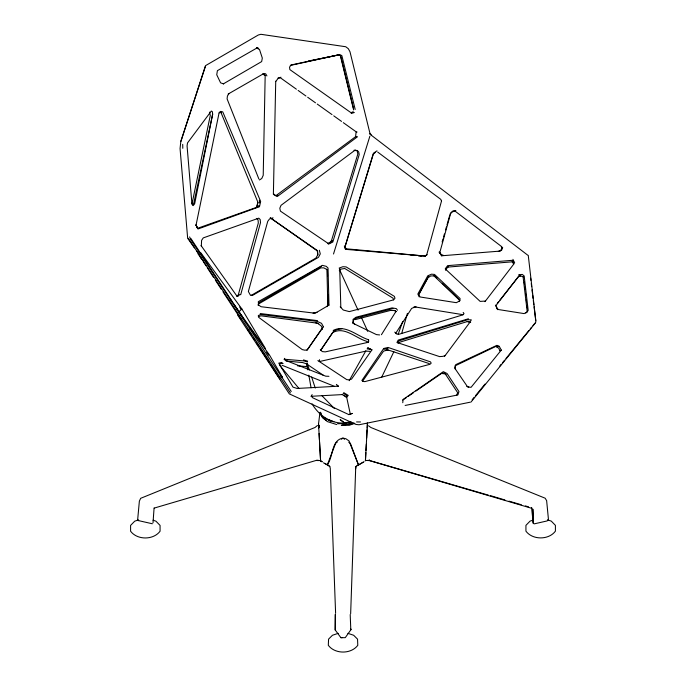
<?xml version="1.0" encoding="UTF-8"?>
<svg xmlns="http://www.w3.org/2000/svg" width="686" height="686" viewBox="0 0 686 686"><rect width="100%" height="100%" fill="white"/><g stroke="black" fill="none" stroke-linecap="round" stroke-linejoin="round"><path stroke-width="1.03" d="M335.274 614.159L335.205 629.98L340.891 637.68L345.272 637.663L350.906 629.731L350.795 629.096L350.906 629.731M335.205 629.98L335.377 614.75M459.371 301.574L459.397 299.962L433.663 275.635M379.624 334.94L376.434 334.605L352.998 323.278L353.058 319.359L356.051 317.215L392.083 307.868L396.371 308.64L397.468 310.218M275.729 81.205L273.38 194.387L277.238 196.556L357.578 136.703M446.157 269.667L446.192 268.157L448.412 266.571M533.442 523.358L532.842 509.123L533.219 523.452L534.377 523.83L547.076 520.948L548.491 519.877L546.639 500.669L545.156 498.208L370.86 427.489L368.528 425.774M350.649 613.773L355.7 467.818L355.502 468.727L356.514 466.06M365.861 452.58L365.415 460.898L367.113 429.865M365.972 450.496L366.315 444.262M366.65 438.028L367.37 422.902M367.233 427.953L367.482 424.111M153.012 522.852L154.084 508M402.776 402.708L402.965 400.478M276.021 195.596L355.571 136.711L356.085 132.218L357.08 132.012M319.427 439.812L318.518 423.914L319.976 412.466L322.034 416.985L327.402 421.607L336.689 424.548M533.236 522.998L531.564 507.726L532.019 508.395L369.445 460.589L366.384 460.469L369.197 460.435L369.291 459.757M319.23 361.325L319.487 359.678M352.998 323.278L353.642 319.933L356.403 318.047L392.958 308.597M257.25 205.894L257.945 202.361L221.012 112.564M212.66 114.125L194.653 203.819L193.169 205.62L191.917 203.776L187.064 145.946L187.518 142.937L211.314 111.029L212.36 111.698L212.66 114.125L193.752 203.468L192.552 204.908M191.96 204.068L210.31 115.334L209.462 112.11M320.311 349.388L322.197 351.575L325.25 351.884L368.022 342.357L368.596 339.759C357.457 336.423 345.375 324.006 333.19 330.438M258.185 305.553L258.665 303.641M240.692 294.783L260.509 222.616L260.174 219.529L258.793 218.148L203.245 237.905L201.59 240.4L201.332 246.051L201.092 245.597L236.807 295.915L238.214 296.155L239.886 294.328M441.484 201.135L426.743 254.72L424.883 256.487M401.67 333.525L407.407 313.373M442.127 241.995L442.985 238.977M443.559 236.962L444.425 233.943M445.566 229.921L446.432 226.903M446.998 224.888L449.87 214.829M344.715 247.809L373.235 154.384M333.507 254.009L369.857 136.24M256.367 207.258L257.945 202.361M445.523 270.241L446.003 268.775L448.361 267.043L512.065 261.846L513.874 263.964L484.985 301.651M180.778 141.513L205.38 66.551M455.504 365.758L455.29 369.094M398.163 334.348L402.691 321.425M456.722 395.247L457.639 392.649L445.265 373.904L441.518 373.45L415.93 391.037M282.555 377.48L280.66 375.088L281.269 376.665L282.555 377.48L269.478 354.996L249.884 327.848L250.004 329.203M381.716 377.163L393.858 351.678M326.956 306.693L327.822 304.918L326.913 269.264M418.589 295.117L427.961 277.804L430.688 275.969L434.675 275.841L436.956 278.07M428.759 275.995L418.494 294.688L420.192 296.995L456.344 302.689L459.843 300.802L460.083 298.539L434.512 274.434L431.537 274.168L427.764 275.815L417.851 294.02L419.197 296.901M349.174 380.704L365.844 350.812M470.493 321.288L471.308 319.848L467.552 319.779L398.626 340.951L397.571 342.365L398.172 343.214M284.741 358.341L284.098 359.404L285.676 360.433L325.704 376.177L328.946 376.314M500.48 251.016L502.684 247.406L501.912 248.281L501.363 246.506M381.425 334.725L395.985 311.401L395.102 310.561L390.377 310.449L355.348 319.582M312.147 394.622L311.264 396.028L312.627 397.743L348.857 414.61L352.252 413.426L348.857 414.61M395.651 333.413L411.626 308.426L415.039 306.934L463.016 314.694M228.935 93.69L227.426 95.997L227.092 98.887L258.871 179.003M320.808 350.229L333.645 331.192L336.895 329.623L341.791 328.697M320.645 350.186L332.624 332.693C344.209 325.867 355.811 338.198 366.504 341.251L367.722 342.546M306.916 350.469L322.257 328.157M362.457 381.433L383.543 351.129L388.139 349.886L385.875 350.229L388.748 350.186L429.222 363.589M371.941 349.86L367.807 347.862L371.941 349.86L351.532 379.126L349.303 379.821L346.816 379.658L317.867 360.596M275.961 81.265L278.19 78.264L280.951 77.218M427.146 254.72L425.011 256.058L345.444 249.327L345.864 248.761L345.169 246.24L373.398 153.261L376.991 150.843M444.485 356.454L470.09 322.017L467.192 321.451M519.534 275.137L496.029 305.476L497.599 309.66L495.378 305.09M497.239 303.435L498.542 301.789M499.845 300.151L518.753 276.312M501.286 350.083L471.042 387.358L467.475 386.698L454.578 367.936L455.736 364.669L496.904 345.341L499.297 346.404L501.286 350.083L499.837 350.735M470.973 402.073L535.569 322.746L535.886 321.254L528.246 255.286M472.174 399.732L474.198 397.254M475.552 395.608L485.002 384.083M499.862 365.955L501.217 364.309M502.564 362.662L504.587 360.193M505.942 358.546L528.906 330.541M530.252 328.894L531.607 327.248M532.953 325.601L534.977 323.123M258.991 205.44L257.773 206.915L197.542 228.301L195.99 224.948L197.542 228.301M305.802 366.856L307.328 366.718L307.885 369.883M332.607 240.4L330.935 242.415L328.148 243.419L280.42 211.125L279.811 208.218L281.046 205.32L354.499 150.586L357.312 150.483L358.752 152.052L359.207 154.59L332.804 242.047L328.32 244.225M368.022 342.357L368.691 341.559L368.596 339.759M244.079 319.607L239.088 311.615L241.892 309L265.353 348.385L240.769 314.308M236.807 296.472L238.334 294.723L258.313 223.001L258.047 219.88L256.658 218.405M525.802 312.953L527.191 311.504L523.084 276.741M154.247 508.077L316.958 460.195L318.981 460.443M339.27 270.37L340.513 269.204L344.741 268.475L393.061 298.187L393.438 299.799M450.153 213.826L452.503 211.665L455.315 211.314L501.835 246.763M373.596 153.913L375.388 152.352M279.579 364.429L282.057 362.431L278.773 363.126L293.016 387.144L297.098 388.456L338.404 386.184L336.363 384.4M317.455 425.449L315.037 427.472L140.664 498.319L139.361 501.183L137.654 519.782M364.077 461.687L355.399 466.729M337.28 442.076L335.66 443.207L327.351 464.756L327.634 465.468L329.923 466.403M341.328 439.246L342.949 438.114L345.795 438.697L349.011 440.892L358.452 464.842L358.409 465.46L357.586 465.417M402.956 399.569L443.336 371.666L447.049 373.51L458.96 391.552L457.896 394.939L405.134 405.452M402.691 400.135L406.223 397.709M407.99 396.491L413.281 392.855M259.445 179.972L261.76 178.514L263.218 175.333L265.173 75.717L262.875 73.994M363.22 462.201L358.075 465.254L358.452 464.842L350.4 443.396L348.745 442.221M223.344 83.872L261.666 61.586L262.309 58.061L259.471 49.392L256.41 48.071M258.468 302.938L321.511 266.314M258.056 304.241L320.782 267.883L323.766 267.857L327.462 269.778L327.565 276.209M228.129 94.059L263.896 73.505L265.679 73.814L266.94 75.923M251.136 295.426L315.877 258.108L317.918 254.609L317.181 250.441L270.233 217.788L317.635 251.136L317.695 255.141M257.919 47.437L217.402 70.658L216.742 74.765L220.609 82.86L223.687 83.924M502.083 249.678L499.382 251.153L441.733 255.784L439.143 252.131M498.285 251.488L500.763 250.279M455.118 365.827L494.949 346.85M445.377 355.391L443.053 356.343L439.606 356.617L396.937 342.468L398.223 340.085L468.418 318.776M518.513 276.578L520.674 275.781L519.405 275.498L523.658 276.973M339.133 268.08L342.88 266.717L346.138 266.914L394.356 296.361L394.982 298.247L393.661 299.859L349.294 311.607L343.266 310.021L340.196 306.814M353.89 423.622L349.268 425.303L341.362 425.303L353.83 423.073M138.572 519.894L134.73 521.171L130.589 525.416L130.589 531.213C137.269 540.208 153.39 540.208 160.07 531.213L160.07 525.416L155.928 521.171L153.055 520.211M532.945 520.151L530.072 521.111L525.93 525.356L525.93 531.153C532.61 540.148 548.731 540.148 555.411 531.153L555.411 525.356L551.27 521.111L547.428 519.825M338.215 633.341L332.453 635.262L328.568 639.146L328.311 645.303C334.991 654.298 351.112 654.298 357.792 645.303L357.535 639.146L353.65 635.262L347.896 633.341M258.33 316.658L260.937 315.817L317.661 323.209L321.502 326.244L322.549 329.297M351.198 113.499L354.345 112.495M335.6 613.241L330.258 467.989L329.409 465.94M273.054 217.865L269.555 218.928L267.729 221.372L248.366 291.481L250.347 295.083L252.362 295.486L318.424 257.353L320.293 253.88L319.324 250.219M398.437 342.597L467.252 321.571L470.665 322.549M353.976 150.294L355.391 149.951L357.174 151.014L357.852 153.981L331.467 240.632L329.306 243.058L327.505 243.427M313.048 313.168L317.061 312.241M384.16 349.285L388.01 348.394M319.796 361.453L366.032 351.095L370.311 351.404M290.298 65.444L338.198 55L340.642 55.635M278.002 195.236L275.849 195.699L273.551 193.872M351.069 421.796C335.368 426.563 319.89 417.388 312.053 403.822M308.314 61.045L319.65 58.756M321.708 58.336L338.198 55M470.15 402.202L359.001 424.771L355.905 424.42L289.32 393.884L237.708 315.148M351.652 112.393L353.427 112.041L350.992 112.693L289.861 69.603L289.543 67.142L291.044 64.99L339.819 54.597L341.851 55.635L355.202 109.46M355.571 136.711L356.557 136.514M348.359 422.19L344.483 422.91L340.273 419.712L344.483 422.91L350.332 422.413M341.362 425.303L354.808 423.288M496.021 346.747L499.297 346.404L495.892 346.396L498.842 348.291L499.751 350.7M413.864 307.062L416.093 306.839M455.864 210.491L453.18 210.756L450.753 213.02L439.898 252.182L441.733 255.784M518.719 274.726L522.303 274.426L524.173 275.952L528.177 310.312L527.011 312.241L524.061 313.588L498.585 309.566L496.733 308.177M278.044 78.024L280.111 77.878M485.173 301.068L480.166 301.403L445.248 268.895L447.606 265.645L511.696 260.371L513.625 261.092M310.99 396.311L342.22 394.587M340.891 637.68L342.383 637.62M337.503 423.751L346.104 423.476M356.54 421.933L360.502 421.959M316.632 460.529L319.153 460.563M280.763 363.417L283.086 363.469M442.453 373.09L444.511 373.15L446.054 374.625M138.675 520.545L137.946 520.494L152.335 523.761M411.06 255.346L413.186 255.526M418.503 255.964L421.693 256.23M284.647 359.258L303.881 360.887L307.474 362.002M345.864 248.761L425.011 256.058M286.053 360.982L302.775 362.585L306.393 363.812L323.269 375.199M297.518 365.844L307.036 366.59L307.011 363.889M260.217 313.536L317.472 320.611M270.335 364.266L278.345 376.657L279.356 376.794M367.087 348.882L370.68 349.466M199.009 254.18L198.065 253.94L201.152 258.262M369.197 460.435L488.483 495.189M490.524 495.669L504.896 499.965M509.003 501.157L521.309 504.742M525.407 505.934L528.486 506.825M303.478 359.918L307.637 361.145M343.129 393.55L348.317 395.436L343.695 392.606M315.354 322.609L318.604 323.741M441.192 254.506L443.293 255.312M328.062 419.446L333.911 421.753M281.972 365.235L334.494 386.347M337.203 385.678L338.404 386.184M256.727 47.874L258.571 48.697M322.171 461.627L319.993 460.572L322.128 461.901M466.823 386.347L468.752 387.324M323.466 462.827L328.028 465.254L324.658 463.342M393.815 310.252L395.985 311.401M324.101 417.585L330.643 421.35M342.16 394.51L346.799 397.477M328.328 465.408L327.351 464.756C333.387 456.739 331.124 440.069 342.949 438.114L344.604 439.289M280.754 78.05L296.386 89.197M298.127 90.441L305.939 96.014M307.68 97.249L315.491 102.823M317.232 104.066L331.99 114.588M333.73 115.831L341.542 121.405M343.283 122.64L356.308 131.935M326.502 420.638L323.166 418.228L320.319 413.855M369.428 133.787L527.56 255.046M377.712 152.078L440.772 199.36L441.372 200.732M220.026 111.964L221.312 112.958M263.158 73.788L265.25 75.434M344.269 395.333L346.687 397.383L350.297 414.018M442.29 283.267L459.8 300.348M322.094 395.839L334.416 408.573M394.742 332.11L396.551 333.979L399.475 334.133L462.861 314.857L464.01 313.588L463.17 312.447M345.83 394.673L347.708 396.68M512.159 261.7L513.977 263.681M298.864 388.353L279.837 365.475M353.144 322.437L354.988 324.564M200.827 252.817L241.892 309M247.5 329.314L248.718 331.021M202.379 259.994L203.613 261.726M230.102 298.933L232.571 302.389M233.797 304.121L239.088 311.615M241.112 319.496L222.95 291.833M395.102 310.561L395.976 311.796M194.404 247.852L187.664 238.308L180.058 148.519L180.787 141.77L205.483 65.676L258.313 35.003L260.894 34.3L345.744 46.742L348.334 48.723L349.989 51.759L369.831 132.887L371.426 135.245M196.856 251.325L198.7 253.931M278.345 376.657L279.931 378.972M266.614 352.141L268.698 355.185M439.263 252.054L441.784 255.784M291.258 391.474L190.699 239.483L189.619 236.902M188.307 238.308L290.367 392.906M190.837 238.428L242.45 317.155M199.609 255.981L201.95 259.565M203.699 262.258L206.032 265.842M207.198 267.634L213.612 277.487M215.37 280.18L221.201 289.14M249.747 332.401L251.462 335.06M253.185 337.709L254.9 340.367M256.615 343.026L258.905 346.567M260.045 348.334L269.195 362.5M239.688 307.062L241.095 309.292M245.185 321.382L246.3 323.157M320.456 412.235L321.417 413.872M512.896 259.334L514.663 262.824M339.536 269.607L358.066 310.175M361.153 316.932L367.773 331.424M249.884 327.848L250.287 328.946M344.338 245.991L345.444 249.327M307.405 363.906L309.36 369.951M311.65 377.008L315.243 388.087M340.428 56.098L353.65 109.923M340.891 56.664L353.633 108.98M308.82 375.139L311.067 387.77M530.621 278.173L530.87 280.3M531.256 283.481L531.641 286.671M532.027 289.861L532.413 293.042M532.67 295.169L533.056 298.359M533.305 300.477L533.819 304.73M534.077 306.856L535.74 320.662M306.976 363.82L307.328 366.718M524.25 282.143L524.49 284.21M524.85 287.305L525.082 289.372M525.562 293.514L525.802 295.58M526.273 299.713L526.514 301.78M526.994 305.913L527.234 307.98M259.342 200.252L259.617 202.987M319.273 427.344L319.101 425.26L319.136 427.335M318.518 423.914L318.767 428.175M319.547 441.913L320.594 460.838L319.084 433.501M350.203 614.553L350.786 629.319M339.716 268.749L340.831 307.654M182.708 144.377L182.802 148.313M327.857 294.423L328.037 305.141M219.066 112.941L196.042 225.171L197.988 228.987L259.471 206.743L260.663 201.461L222.761 111.895L220.781 111.389L219.066 112.941M383.714 348.479L361.865 380.498L363.168 381.442L364.883 381.613L429.959 364.3L431.168 363.16L430.525 361.891L388.07 347.45L383.714 348.479M323.406 326.785L307.294 349.714L304.987 350.22L302.269 349.594L258.759 317.386L258.305 315.569L260.603 314.48L317.172 321.391L321.52 323.312L323.406 326.785M328.98 305.107L315.208 313.236L261.092 306.728L258.656 305.081L258.279 301.677L322.386 265.353L326.253 266.34L328.037 268.029L328.98 305.107"/></g></svg>
